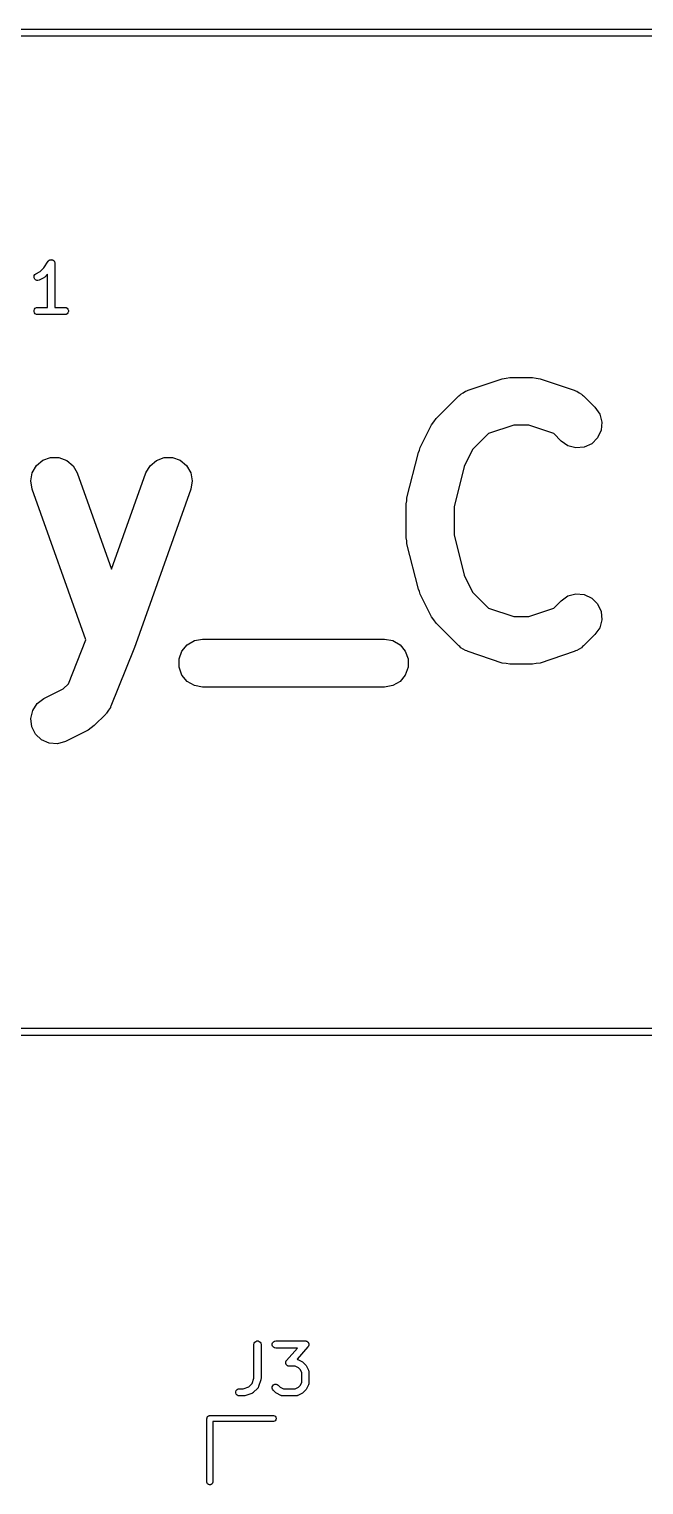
# Model space of a CAD drawing. Extents: x 57.7 to 135.6, y -132.6 to -59.6.
# Drawn here: x 97.07 to 109.93, y -90.04 to -59.59 of the extents above; entities that cross this region are included whole.
import ezdxf

# ---------------------------------------------------------------- set-up
doc = ezdxf.new("R2010")
doc.units = 0
doc.header["$MEASUREMENT"] = 0
doc.layers.add('BLACK', color=7, linetype='CONTINUOUS')

msp = doc.modelspace()

# ---------------------------------------------------------------- linework, layer by layer
at = {"layer": 'Black'}
for p, q in [((57.8, -59.585), (135.5, -59.585)), ((135.425, -59.735), (57.875, -59.735)), ((97.3774, -64.5775), (97.4685, -64.4408)), ((97.4685, -64.4408), (97.4714, -64.4378)), ((97.4714, -64.4378), (97.4735, -64.4342)), ((97.4735, -64.4342), (97.4804, -64.4284)), ((97.4804, -64.4284), (97.4865, -64.4219)), ((97.4865, -64.4219), (97.4903, -64.4201)), ((97.4903, -64.4201), (97.4935, -64.4174)), ((97.4935, -64.4174), (97.5019, -64.4144)), ((97.5019, -64.4144), (97.5099, -64.4104)), ((97.5099, -64.4104), (97.514, -64.4099)), ((97.514, -64.4099), (97.5179, -64.4085)), ((97.5179, -64.4085), (97.5269, -64.4085)), ((97.5269, -64.4085), (97.5358, -64.4075)), ((97.5358, -64.4075), (97.5398, -64.4085)), ((97.5398, -64.4085), (97.544, -64.4085)), ((97.544, -64.4085), (97.5524, -64.4116)), ((97.5524, -64.4116), (97.5611, -64.4137)), ((97.5611, -64.4137), (97.5645, -64.416)), ((97.5645, -64.416), (97.5685, -64.4174)), ((97.5685, -64.4174), (97.5753, -64.4232)), ((97.5753, -64.4232), (97.5828, -64.4281)), ((97.5828, -64.4281), (97.5852, -64.4315)), ((97.5852, -64.4315), (97.5884, -64.4342)), ((97.5884, -64.4342), (97.5929, -64.4419)), ((97.5929, -64.4419), (97.5982, -64.4491)), ((97.5982, -64.4491), (97.5994, -64.4531)), ((97.5994, -64.4531), (97.6014, -64.4567)), ((97.6014, -64.4567), (97.603, -64.4655)), ((97.603, -64.4655), (97.6055, -64.4741)), ((97.6055, -64.4741), (97.6052, -64.4783)), ((97.6052, -64.4783), (97.606, -64.4824)), ((97.606, -64.4824), (97.606, -65.4074)), ((97.1704, -64.7636), (97.1764, -64.7383)), ((97.1733, -64.7895), (97.1704, -64.7636)), ((97.185, -64.8128), (97.1733, -64.7895)), ((97.1764, -64.7383), (97.1908, -64.7165)), ((97.2039, -64.8307), (97.185, -64.8128)), ((97.1908, -64.7165), (97.2117, -64.701)), ((97.2278, -64.841), (97.2039, -64.8307)), ((97.2117, -64.701), (97.296, -64.6588)), ((97.2538, -64.8426), (97.2278, -64.841)), ((97.2788, -64.8352), (97.2538, -64.8426)), ((97.374, -64.7876), (97.2788, -64.8352)), ((97.296, -64.6588), (97.3774, -64.5775)), ((97.3837, -64.7804), (97.374, -64.7876)), ((97.3935, -64.7735), (97.3837, -64.7804)), ((97.456, -64.7111), (97.3935, -64.7735)), ((97.456, -65.4074), (97.456, -64.7111)), ((97.1714, -65.4694), (97.1803, -65.4449)), ((97.1714, -65.4954), (97.1714, -65.4694)), ((97.1803, -65.4449), (97.197, -65.4249)), ((97.197, -65.4249), (97.2196, -65.4119)), ((97.2196, -65.4119), (97.2452, -65.4074)), ((97.2452, -65.4074), (97.456, -65.4074)), ((97.606, -65.4074), (97.8167, -65.4074)), ((97.8167, -65.4074), (97.8423, -65.4119)), ((97.8423, -65.4119), (97.8649, -65.4249)), ((97.8649, -65.4249), (97.8816, -65.4449)), ((97.8816, -65.4449), (97.8905, -65.4694)), ((97.8905, -65.4694), (97.8905, -65.4954)), ((97.1803, -65.5199), (97.1714, -65.4954)), ((97.197, -65.5398), (97.1803, -65.5199)), ((97.2196, -65.5529), (97.197, -65.5398)), ((97.2452, -65.5574), (97.2196, -65.5529)), ((97.8167, -65.5574), (97.2452, -65.5574)), ((97.8423, -65.5529), (97.8167, -65.5574)), ((97.8649, -65.5398), (97.8423, -65.5529)), ((97.8816, -65.5199), (97.8649, -65.5398)), ((97.8905, -65.4954), (97.8816, -65.5199)), ((106.254, -67.1357), (106.968, -66.8976)), ((106.968, -66.8976), (107.047, -66.8858)), ((107.047, -66.8858), (107.126, -66.8719)), ((107.126, -66.8719), (107.602, -66.8719)), ((107.602, -66.8719), (107.681, -66.8858)), ((107.681, -66.8858), (107.76, -66.8976)), ((107.76, -66.8976), (108.475, -67.1357)), ((105.582, -67.7326), (106.058, -67.2564)), ((106.058, -67.2564), (106.082, -67.2399)), ((106.082, -67.2399), (106.101, -67.2183)), ((106.101, -67.2183), (106.153, -67.1904)), ((106.153, -67.1904), (106.201, -67.1568)), ((106.201, -67.1568), (106.228, -67.1494)), ((106.228, -67.1494), (106.254, -67.1357)), ((108.475, -67.1357), (108.5, -67.1494)), ((108.5, -67.1494), (108.528, -67.1568)), ((108.528, -67.1568), (108.576, -67.1904)), ((108.576, -67.1904), (108.627, -67.2183)), ((108.627, -67.2183), (108.647, -67.2399)), ((108.647, -67.2399), (108.67, -67.2564)), ((108.67, -67.2564), (108.908, -67.4945)), ((108.908, -67.4945), (109.008, -67.6368)), ((105.25, -68.3388), (105.489, -67.8626)), ((105.489, -67.8626), (105.536, -67.7982)), ((105.536, -67.7982), (105.582, -67.7326)), ((107.207, -67.8719), (106.682, -68.047)), ((107.521, -67.8719), (107.207, -67.8719)), ((108.047, -68.047), (107.521, -67.8719)), ((109.008, -67.6368), (109.053, -67.8045)), ((109.053, -67.8045), (109.038, -67.9775)), ((106.682, -68.047), (106.347, -68.3824)), ((108.201, -68.2016), (108.047, -68.047)), ((108.343, -68.3012), (108.201, -68.2016)), ((108.964, -68.1349), (108.842, -68.2577)), ((109.038, -67.9775), (108.964, -68.1349)), ((104.974, -69.3935), (105.213, -68.4411)), ((105.213, -68.4411), (105.235, -68.3912)), ((105.235, -68.3912), (105.25, -68.3388)), ((106.347, -68.3824), (106.169, -68.7369)), ((108.511, -68.3462), (108.343, -68.3012)), ((108.684, -68.3311), (108.511, -68.3462)), ((108.842, -68.2577), (108.684, -68.3311)), ((97.1336, -68.8647), (97.2213, -68.7149)), ((97.2213, -68.7149), (97.355, -68.6041)), ((97.355, -68.6041), (97.5185, -68.5457)), ((97.5185, -68.5457), (97.6922, -68.5467)), ((97.6922, -68.5467), (97.855, -68.6071)), ((97.855, -68.6071), (97.9873, -68.7195)), ((97.9873, -68.7195), (98.0733, -68.8704)), ((99.5125, -68.8704), (99.5984, -68.7195)), ((99.5984, -68.7195), (99.7307, -68.6071)), ((99.7307, -68.6071), (99.8935, -68.5467)), ((99.8935, -68.5467), (100.067, -68.5457)), ((100.067, -68.5457), (100.231, -68.6041)), ((100.231, -68.6041), (100.364, -68.7149)), ((100.364, -68.7149), (100.452, -68.8647)), ((106.169, -68.7369), (105.96, -69.5763)), ((97.1024, -69.0356), (97.1336, -68.8647)), ((97.1315, -69.2067), (97.1024, -69.0356)), ((98.0733, -68.8704), (98.7929, -70.8853)), ((98.7929, -70.8853), (99.5125, -68.8704)), ((100.452, -68.8647), (100.483, -69.0356)), ((100.483, -69.0356), (100.454, -69.2067)), ((98.2583, -72.3619), (97.1315, -69.2067)), ((100.454, -69.2067), (99.2637, -72.5401)), ((104.97, -69.4545), (104.974, -69.3935)), ((104.96, -69.5148), (104.97, -69.4545)), ((104.96, -70.229), (104.96, -69.5148)), ((105.96, -69.5763), (105.96, -70.1675)), ((104.97, -70.2893), (104.96, -70.229)), ((104.974, -70.3503), (104.97, -70.2893)), ((105.96, -70.1675), (106.169, -71.0069)), ((105.213, -71.3027), (104.974, -70.3503)), ((106.169, -71.0069), (106.347, -71.3614)), ((105.235, -71.3526), (105.213, -71.3027)), ((105.25, -71.405), (105.235, -71.3526)), ((105.489, -71.8812), (105.25, -71.405)), ((106.347, -71.3614), (106.682, -71.6968)), ((108.047, -71.6968), (108.201, -71.5422)), ((108.201, -71.5422), (108.343, -71.4426)), ((108.343, -71.4426), (108.511, -71.3976)), ((108.511, -71.3976), (108.684, -71.4128)), ((108.684, -71.4128), (108.842, -71.4861)), ((108.842, -71.4861), (108.964, -71.6089)), ((106.682, -71.6968), (107.207, -71.8719)), ((107.521, -71.8719), (108.047, -71.6968)), ((108.964, -71.6089), (109.038, -71.7663)), ((109.038, -71.7663), (109.053, -71.9393)), ((105.536, -71.9456), (105.489, -71.8812)), ((105.582, -72.0112), (105.536, -71.9456)), ((106.058, -72.4874), (105.582, -72.0112)), ((107.207, -71.8719), (107.521, -71.8719)), ((109.008, -72.107), (108.908, -72.2493)), ((109.053, -71.9393), (109.008, -72.107)), ((97.8905, -73.2814), (98.2583, -72.3619)), ((100.265, -72.5981), (100.376, -72.4651)), ((100.376, -72.4651), (100.527, -72.3782)), ((100.527, -72.3782), (100.698, -72.3481)), ((100.698, -72.3481), (104.507, -72.3481)), ((104.507, -72.3481), (104.678, -72.3782)), ((104.678, -72.3782), (104.829, -72.4651)), ((104.829, -72.4651), (104.94, -72.5981)), ((108.908, -72.2493), (108.67, -72.4874)), ((99.2571, -72.5576), (98.7809, -73.7481)), ((99.2584, -72.5513), (99.2571, -72.5576)), ((99.2617, -72.5458), (99.2584, -72.5513)), ((99.2622, -72.5427), (99.2617, -72.5458)), ((99.2637, -72.5401), (99.2622, -72.5427)), ((100.205, -72.7613), (100.265, -72.5981)), ((100.205, -72.9349), (100.205, -72.7613)), ((104.94, -72.5981), (105, -72.7613)), ((105, -72.7613), (105, -72.9349)), ((106.082, -72.5039), (106.058, -72.4874)), ((106.101, -72.5255), (106.082, -72.5039)), ((106.153, -72.5534), (106.101, -72.5255)), ((106.201, -72.587), (106.153, -72.5534)), ((106.228, -72.5944), (106.201, -72.587)), ((106.254, -72.6082), (106.228, -72.5944)), ((106.968, -72.8462), (106.254, -72.6082)), ((108.475, -72.6082), (107.76, -72.8462)), ((108.5, -72.5944), (108.475, -72.6082)), ((108.528, -72.587), (108.5, -72.5944)), ((108.576, -72.5534), (108.528, -72.587)), ((108.627, -72.5255), (108.576, -72.5534)), ((108.647, -72.5039), (108.627, -72.5255)), ((108.67, -72.4874), (108.647, -72.5039)), ((100.265, -73.0981), (100.205, -72.9349)), ((105, -72.9349), (104.94, -73.0981)), ((107.047, -72.858), (106.968, -72.8462)), ((107.126, -72.8719), (107.047, -72.858)), ((107.602, -72.8719), (107.126, -72.8719)), ((107.681, -72.858), (107.602, -72.8719)), ((107.76, -72.8462), (107.681, -72.858)), ((97.3788, -73.5914), (97.7824, -73.3895)), ((97.7824, -73.3895), (97.8905, -73.2814)), ((100.376, -73.2311), (100.265, -73.0981)), ((100.527, -73.3179), (100.376, -73.2311)), ((100.698, -73.3481), (100.527, -73.3179)), ((104.507, -73.3481), (100.698, -73.3481)), ((104.678, -73.3179), (104.507, -73.3481)), ((104.829, -73.2311), (104.678, -73.3179)), ((104.94, -73.0981), (104.829, -73.2311)), ((97.1436, -73.8397), (97.2393, -73.6948)), ((97.2393, -73.6948), (97.3788, -73.5914)), ((97.1033, -74.0086), (97.1436, -73.8397)), ((98.6702, -73.9159), (98.4321, -74.154)), ((98.6783, -73.9044), (98.6702, -73.9159)), ((98.6894, -73.8957), (98.6783, -73.9044)), ((98.7279, -73.8336), (98.6894, -73.8957)), ((98.7698, -73.7737), (98.7279, -73.8336)), ((98.7735, -73.7601), (98.7698, -73.7737)), ((98.7809, -73.7481), (98.7735, -73.7601)), ((97.1231, -74.1811), (97.1033, -74.0086)), ((97.2008, -74.3364), (97.1231, -74.1811)), ((98.3022, -74.2477), (97.826, -74.4858)), ((98.3665, -74.2), (98.3022, -74.2477)), ((98.4321, -74.154), (98.3665, -74.2)), ((97.3269, -74.4558), (97.2008, -74.3364)), ((97.4862, -74.5249), (97.3269, -74.4558)), ((97.6595, -74.5353), (97.4862, -74.5249)), ((97.826, -74.4858), (97.6595, -74.5353)), ((135.5, -80.635), (57.8, -80.635)), ((57.875, -80.485), (135.425, -80.485)), ((101.772, -87.1024), (101.776, -87.0767)), ((101.776, -87.0767), (101.789, -87.0542)), ((101.789, -87.0542), (101.809, -87.0374)), ((101.809, -87.0374), (101.834, -87.0285)), ((101.834, -87.0285), (101.86, -87.0285)), ((101.86, -87.0285), (101.884, -87.0374)), ((101.884, -87.0374), (101.904, -87.0542)), ((101.904, -87.0542), (101.917, -87.0767)), ((101.917, -87.0767), (101.922, -87.1024)), ((102.154, -87.0894), (102.163, -87.0649)), ((102.154, -87.1154), (102.154, -87.0894)), ((102.163, -87.0649), (102.179, -87.0449)), ((102.179, -87.0449), (102.202, -87.0319)), ((102.202, -87.0319), (102.228, -87.0274)), ((102.228, -87.0274), (102.847, -87.0274)), ((102.847, -87.0274), (102.854, -87.0287)), ((102.854, -87.0287), (102.861, -87.0288)), ((102.861, -87.0288), (102.867, -87.0309)), ((102.867, -87.0309), (102.872, -87.0319)), ((102.872, -87.0319), (102.879, -87.0356)), ((102.879, -87.0356), (102.886, -87.0382)), ((102.886, -87.0382), (102.89, -87.042)), ((102.89, -87.042), (102.895, -87.0449)), ((102.895, -87.0449), (102.9, -87.0505)), ((102.9, -87.0505), (102.905, -87.0554)), ((102.905, -87.0554), (102.908, -87.0604)), ((102.908, -87.0604), (102.912, -87.0649)), ((102.912, -87.0649), (102.914, -87.0718)), ((102.914, -87.0718), (102.918, -87.0782)), ((102.918, -87.0782), (102.919, -87.0839)), ((102.919, -87.0839), (102.921, -87.0894)), ((102.921, -87.0894), (102.921, -87.0967)), ((102.921, -87.0967), (102.922, -87.1039)), ((101.772, -87.8045), (101.772, -87.1024)), ((101.922, -87.1024), (101.922, -87.8167)), ((102.163, -87.1399), (102.154, -87.1154)), ((102.179, -87.1598), (102.163, -87.1399)), ((102.202, -87.1729), (102.179, -87.1598)), ((102.228, -87.1774), (102.202, -87.1729)), ((102.681, -87.1774), (102.228, -87.1774)), ((102.457, -87.4339), (102.681, -87.1774)), ((102.903, -87.1518), (102.676, -87.4118)), ((102.907, -87.1455), (102.903, -87.1518)), ((102.912, -87.1399), (102.907, -87.1455)), ((102.914, -87.1344), (102.912, -87.1399)), ((102.917, -87.1295), (102.914, -87.1344)), ((102.918, -87.1223), (102.917, -87.1295)), ((102.921, -87.1154), (102.918, -87.1223)), ((102.922, -87.1039), (102.921, -87.1096)), ((102.921, -87.1096), (102.921, -87.1154)), ((102.438, -87.4818), (102.439, -87.4761)), ((102.439, -87.489), (102.438, -87.4818)), ((102.439, -87.4703), (102.442, -87.4634)), ((102.439, -87.4761), (102.439, -87.4703)), ((102.439, -87.4964), (102.439, -87.489)), ((102.441, -87.5018), (102.439, -87.4964)), ((102.442, -87.5075), (102.441, -87.5018)), ((102.442, -87.4634), (102.443, -87.4562)), ((102.446, -87.5139), (102.442, -87.5075)), ((102.443, -87.4562), (102.446, -87.4513)), ((102.446, -87.4513), (102.448, -87.4458)), ((102.448, -87.5208), (102.446, -87.5139)), ((102.448, -87.4458), (102.453, -87.4402)), ((102.452, -87.5253), (102.448, -87.5208)), ((102.455, -87.5303), (102.452, -87.5253)), ((102.453, -87.4402), (102.457, -87.4339)), ((102.46, -87.5352), (102.455, -87.5303)), ((102.465, -87.5408), (102.46, -87.5352)), ((102.47, -87.5437), (102.465, -87.5408)), ((102.474, -87.5475), (102.47, -87.5437)), ((102.481, -87.5501), (102.474, -87.5475)), ((102.488, -87.5538), (102.481, -87.5501)), ((102.493, -87.5548), (102.488, -87.5538)), ((102.499, -87.5569), (102.493, -87.5548)), ((102.506, -87.5571), (102.499, -87.5569)), ((102.513, -87.5583), (102.506, -87.5571)), ((102.638, -87.5583), (102.513, -87.5583)), ((102.707, -87.5926), (102.638, -87.5583)), ((102.676, -87.4118), (102.682, -87.4129)), ((102.682, -87.4129), (102.686, -87.415)), ((102.686, -87.415), (102.69, -87.4163)), ((102.69, -87.4163), (102.785, -87.4639)), ((102.737, -87.623), (102.707, -87.5926)), ((102.772, -87.6915), (102.737, -87.623)), ((102.772, -87.8942), (102.772, -87.6915)), ((102.785, -87.4639), (102.795, -87.471)), ((102.795, -87.471), (102.804, -87.4779)), ((102.804, -87.4779), (102.852, -87.5255)), ((102.852, -87.5255), (102.859, -87.5354)), ((102.859, -87.5354), (102.866, -87.545)), ((102.866, -87.545), (102.914, -87.6403)), ((102.914, -87.6403), (102.915, -87.6444)), ((102.915, -87.6444), (102.917, -87.6482)), ((102.917, -87.6482), (102.919, -87.6568)), ((102.919, -87.6568), (102.921, -87.6652)), ((102.921, -87.6652), (102.921, -87.6696)), ((102.921, -87.6696), (102.922, -87.6738)), ((102.922, -87.6738), (102.922, -87.9119)), ((101.549, -88.0274), (101.663, -87.9892)), ((101.663, -87.9892), (101.733, -87.919)), ((101.733, -87.919), (101.772, -87.8045)), ((101.855, -88.009), (101.852, -88.0126)), ((101.858, -88.0061), (101.855, -88.009)), ((101.862, -87.9984), (101.858, -88.0061)), ((101.867, -87.9912), (101.862, -87.9984)), ((101.868, -87.987), (101.867, -87.9912)), ((101.87, -87.9832), (101.868, -87.987)), ((101.918, -87.8404), (101.87, -87.9832)), ((101.92, -87.8285), (101.918, -87.8404)), ((101.922, -87.8167), (101.92, -87.8285)), ((102.153, -88.0137), (102.155, -87.9877)), ((102.155, -87.9877), (102.166, -87.9641)), ((102.166, -87.9641), (102.185, -87.9457)), ((102.185, -87.9457), (102.208, -87.9347)), ((102.208, -87.9347), (102.234, -87.9324)), ((102.234, -87.9324), (102.259, -87.9392)), ((102.259, -87.9392), (102.281, -87.9541)), ((102.281, -87.9541), (102.32, -87.9931)), ((102.32, -87.9931), (102.388, -88.0274)), ((102.638, -88.0274), (102.707, -87.9931)), ((102.707, -87.9931), (102.737, -87.9627)), ((102.737, -87.9627), (102.772, -87.8942)), ((102.914, -87.9454), (102.866, -88.0407)), ((102.915, -87.9413), (102.914, -87.9454)), ((102.917, -87.9376), (102.915, -87.9413)), ((102.919, -87.9289), (102.917, -87.9376)), ((102.921, -87.9205), (102.919, -87.9289)), ((102.922, -87.9119), (102.921, -87.9162)), ((102.921, -87.9162), (102.921, -87.9205)), ((101.392, -88.0894), (101.401, -88.0649)), ((101.392, -88.1154), (101.392, -88.0894)), ((101.401, -88.1399), (101.392, -88.1154)), ((101.401, -88.0649), (101.418, -88.0449)), ((101.418, -88.1598), (101.401, -88.1399)), ((101.418, -88.0449), (101.44, -88.0319)), ((101.44, -88.1729), (101.418, -88.1598)), ((101.44, -88.0319), (101.466, -88.0274)), ((101.466, -88.1774), (101.44, -88.1729)), ((101.466, -88.0274), (101.549, -88.0274)), ((101.561, -88.1774), (101.466, -88.1774)), ((101.573, -88.1753), (101.561, -88.1774)), ((101.585, -88.1735), (101.573, -88.1753)), ((101.728, -88.1259), (101.585, -88.1735)), ((101.731, -88.1239), (101.728, -88.1259)), ((101.736, -88.1227), (101.731, -88.1239)), ((101.743, -88.1177), (101.736, -88.1227)), ((101.75, -88.1135), (101.743, -88.1177)), ((101.753, -88.1103), (101.75, -88.1135)), ((101.757, -88.1078), (101.753, -88.1103)), ((101.852, -88.0126), (101.757, -88.1078)), ((102.16, -88.0388), (102.153, -88.0137)), ((102.175, -88.0602), (102.16, -88.0388)), ((102.222, -88.1078), (102.175, -88.0602)), ((102.232, -88.1147), (102.222, -88.1078)), ((102.242, -88.1218), (102.232, -88.1147)), ((102.337, -88.1695), (102.242, -88.1218)), ((102.341, -88.1707), (102.337, -88.1695)), ((102.345, -88.1729), (102.341, -88.1707)), ((102.353, -88.1744), (102.345, -88.1729)), ((102.362, -88.1769), (102.353, -88.1744)), ((102.366, -88.1766), (102.362, -88.1769)), ((102.37, -88.1774), (102.366, -88.1766)), ((102.656, -88.1774), (102.37, -88.1774)), ((102.388, -88.0274), (102.638, -88.0274)), ((102.66, -88.1766), (102.656, -88.1774)), ((102.665, -88.1769), (102.66, -88.1766)), ((102.673, -88.1744), (102.665, -88.1769)), ((102.682, -88.1729), (102.673, -88.1744)), ((102.686, -88.1707), (102.682, -88.1729)), ((102.69, -88.1695), (102.686, -88.1707)), ((102.785, -88.1218), (102.69, -88.1695)), ((102.795, -88.1147), (102.785, -88.1218)), ((102.804, -88.1078), (102.795, -88.1147)), ((102.852, -88.0602), (102.804, -88.1078)), ((102.859, -88.0503), (102.852, -88.0602)), ((102.866, -88.0407), (102.859, -88.0503)), ((100.796, -88.6249), (100.798, -88.62)), ((100.798, -88.62), (100.801, -88.616)), ((100.801, -88.616), (100.804, -88.6114)), ((100.804, -88.6114), (100.808, -88.6081)), ((100.808, -88.6081), (100.811, -88.604)), ((100.811, -88.604), (100.816, -88.6014)), ((100.816, -88.6014), (100.82, -88.598)), ((100.82, -88.598), (100.825, -88.5962)), ((100.825, -88.5962), (100.829, -88.5936)), ((100.829, -88.5936), (100.835, -88.5927)), ((100.835, -88.5927), (100.84, -88.5909)), ((100.84, -88.5909), (100.845, -88.5909)), ((100.845, -88.5909), (100.85, -88.59)), ((100.85, -88.59), (102.18, -88.59)), ((102.18, -88.59), (102.201, -88.5936)), ((102.201, -88.5936), (102.219, -88.604)), ((102.219, -88.604), (102.232, -88.62)), ((102.232, -88.62), (102.239, -88.6396)), ((100.79, -88.65), (100.791, -88.6448)), ((100.79, -89.98), (100.79, -88.65)), ((100.791, -88.6396), (100.793, -88.6347)), ((100.791, -88.6448), (100.791, -88.6396)), ((100.793, -88.6347), (100.794, -88.6295)), ((100.794, -88.6295), (100.796, -88.6249)), ((102.18, -88.71), (100.91, -88.71)), ((100.91, -88.71), (100.91, -89.98)), ((102.201, -88.7064), (102.18, -88.71)), ((102.219, -88.696), (102.201, -88.7064)), ((102.232, -88.68), (102.219, -88.696)), ((102.239, -88.6604), (102.232, -88.68)), ((102.239, -88.6396), (102.239, -88.6604)), ((100.794, -90.0005), (100.79, -89.98)), ((100.804, -90.0186), (100.794, -90.0005)), ((100.82, -90.032), (100.804, -90.0186)), ((100.84, -90.0391), (100.82, -90.032)), ((100.86, -90.0391), (100.84, -90.0391)), ((100.88, -90.032), (100.86, -90.0391)), ((100.896, -90.0186), (100.88, -90.032)), ((100.906, -90.0005), (100.896, -90.0186)), ((100.91, -89.98), (100.906, -90.0005))]:
    msp.add_line(p, q, dxfattribs=at)

doc.saveas('drawing.dxf')
